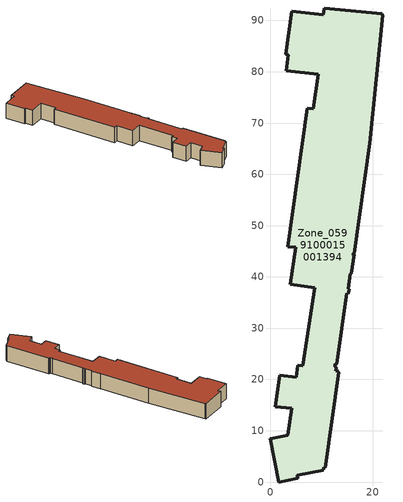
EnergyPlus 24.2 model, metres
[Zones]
Zone_0599100015001394
 floor ground (C_G): 10.51,92.43 21.84,91.27 21.81,91.02 21.89,91.01 19.36,66.05 16.34,44.6 16.18,44.62 16.12,44.23 16.32,44.43 15.77,40.58 15.59,40.6 15.16,37.7 15.35,37.56 15.23,36.72 14.86,36.78 12.93,23.02 12.5,22.78 12.82,22.24 12.74,21.68 13.29,21.62 13.27,21.5 13.31,21.43 10.7,2.79 10.45,2.91 10.38,2.48 10.19,2.44 10.35,2.28 5.21,1.3 5.32,0.71 1.6,0 0,8.43 3.38,9.08 4.13,14.39 0.94,14.72 1.79,20.78 5.05,20.45 5.37,22.74 6.33,22.64 8.61,37.91 3.9,38.61 4.9,45.74 3.34,45.89 7.14,72.89 8.36,72.76 9.31,79.52 3.06,80.16 3.51,83.34 2.96,83.4 4.14,91.77 10.33,91.14 z0.84
 wall outside (C_F): 7.14,72.89 3.34,45.89 4.9,45.74 3.9,38.61 8.61,37.91 6.33,22.64 5.37,22.74 5.05,20.45 1.79,20.78 0.94,14.72 4.13,14.39 3.38,9.08 0,8.43 1.6,0 5.32,0.71 5.21,1.3 10.35,2.28 10.19,2.44 10.38,2.48 10.45,2.91 10.7,2.79 13.31,21.43 13.27,21.5 13.29,21.62 12.74,21.68 12.82,22.24 12.5,22.78 12.93,23.02 14.86,36.78 15.23,36.72 15.35,37.56 15.16,37.7 15.59,40.6 15.77,40.58 16.32,44.43 16.12,44.23 16.18,44.62 16.34,44.6 19.36,66.05 21.89,91.01 21.81,91.02 21.84,91.27 10.51,92.43 10.33,91.14 4.14,91.77 2.96,83.4 3.51,83.34 3.06,80.16 9.31,79.52 8.36,72.76 7.14,72.89 z0.84:7.42
 roof outside (C_R): 21.84,91.27 10.51,92.43 10.33,91.14 4.14,91.77 2.96,83.4 3.51,83.34 3.06,80.16 9.31,79.52 8.36,72.76 7.14,72.89 3.34,45.89 4.9,45.74 3.9,38.61 8.61,37.91 6.33,22.64 5.37,22.74 5.05,20.45 1.79,20.78 0.94,14.72 4.13,14.39 3.38,9.08 0,8.43 1.6,0 5.32,0.71 5.21,1.3 10.35,2.28 10.19,2.44 10.38,2.48 10.45,2.91 10.7,2.79 13.31,21.43 13.27,21.5 13.29,21.62 12.74,21.68 12.82,22.24 12.5,22.78 12.93,23.02 14.86,36.78 15.23,36.72 15.35,37.56 15.16,37.7 15.59,40.6 15.77,40.58 16.32,44.43 16.12,44.23 16.18,44.62 16.34,44.6 19.36,66.05 21.89,91.01 21.81,91.02 z7.42
[BUILDING]
Pand.0599100015001394: North Axis=0; Terrain=City; Loads Convergence Tolerance Value=0.04; Temperature Convergence Tolerance Value=0.4; Solar Distribution=FullExterior; Maximum Number of Warmup Days=25; Minimum Number of Warmup Days=1
[Site:Location]
Rotterdam.The.Hague.AP_ZH_NLD Design_Conditions: Latitude=51.96; Longitude=4.45; Time Zone=1; Elevation=-4.5
[SITE:GROUNDTEMPERATURE:BUILDINGSURFACE]
18, 18, 18, 18, 18, 18, 18, 18, 18, 18, 18, 18
[MATERIAL] Thermal Absorptance=0.9; Solar Absorptance=0.7; Visible Absorptance=0.7
Name | Roughness | Thickness | Conductivity | Density | Specific Heat
G.TC.1946-1964 | MediumSmooth | 0.15 | 1 | 540 | 1210
F.TC.1946-1964 | Rough | 0.3 | 0.857143 | 1920 | 840
R.TC.1946-1964 | MediumRough | 0.2 | 0.235294 | 1500 | 1000
[CONSTRUCTION]
C_G: G.TC.1946-1964
C_F: F.TC.1946-1964
C_R: R.TC.1946-1964
[ZONE]
Zone_0599100015001394: Type=1; Multiplier=1; Ceiling Height=Autocalculate; Volume=Autocalculate; Floor Area=autocalculate; Part of Total Floor Area=Yes
[ZONEINFILTRATION:DESIGNFLOWRATE]
Infil_Zone_0599100015001394: Zone or ZoneList or Space or SpaceList=Zone_0599100015001394; Schedule=AlwaysOn; Design Flow Rate Calculation Method=Flow/Area; Flow Rate per Floor Area=0.003; Constant Term Coefficient=1; Temperature Term Coefficient=0; Velocity Term Coefficient=0; Velocity Squared Term Coefficient=0
[HVACTEMPLATE:ZONE:IDEALLOADSAIRSYSTEM]
Zone_0599100015001394: Maximum Heating Supply Air Temperature=50; Minimum Cooling Supply Air Temperature=13; Maximum Heating Supply Air Humidity Ratio=0.0156; Minimum Cooling Supply Air Humidity Ratio=0.0077; Heating Limit=NoLimit; Cooling Limit=NoLimit; Dehumidification Control Type=ConstantSensibleHeatRatio; Cooling Sensible Heat Ratio=0.7; Dehumidification Setpoint=60; Humidification Control Type=None; Humidification Setpoint=30; Outdoor Air Method=None; Outdoor Air Flow Rate per Person=0.00944; Outdoor Air Flow Rate per Zone Floor Area=0; Outdoor Air Flow Rate per Zone=0; Demand Controlled Ventilation Type=None; Outdoor Air Economizer Type=NoEconomizer; Heat Recovery Type=None; Sensible Heat Recovery Effectiveness=0.7; Latent Heat Recovery Effectiveness=0.65
[ZONECONTROL:THERMOSTAT]
ThermostatControl_Zone_0599100015001394: Zone or ZoneList=Zone_0599100015001394; Control Type Schedule=DualSetpointControlType; Control 1=Thermostat_Zone_0599100015001394; Temperature Difference Between Cutout And Setpoint=0
[THERMOSTATSETPOINT:DUALSETPOINT]
Thermostat_Zone_0599100015001394: Heating Setpoint Temperature Schedule=HeatingSetpoint_Zone_0599100015001394; Cooling Setpoint Temperature Schedule=CoolingSetpoint_Zone_0599100015001394
[SCHEDULE:COMPACT]
HeatingSetpoint_Zone_0599100015001394: Through: 12/31, For: AllDays, Until: 24:00, 21
CoolingSetpoint_Zone_0599100015001394: Through: 12/31, For: AllDays, Until: 24:00, 24
DualSetpointControlType: Through: 12/31, For: AllDays, Until: 24:00, 4
AlwaysOn: Through: 12/31, For: AllDays, Until: 24:00, 1
